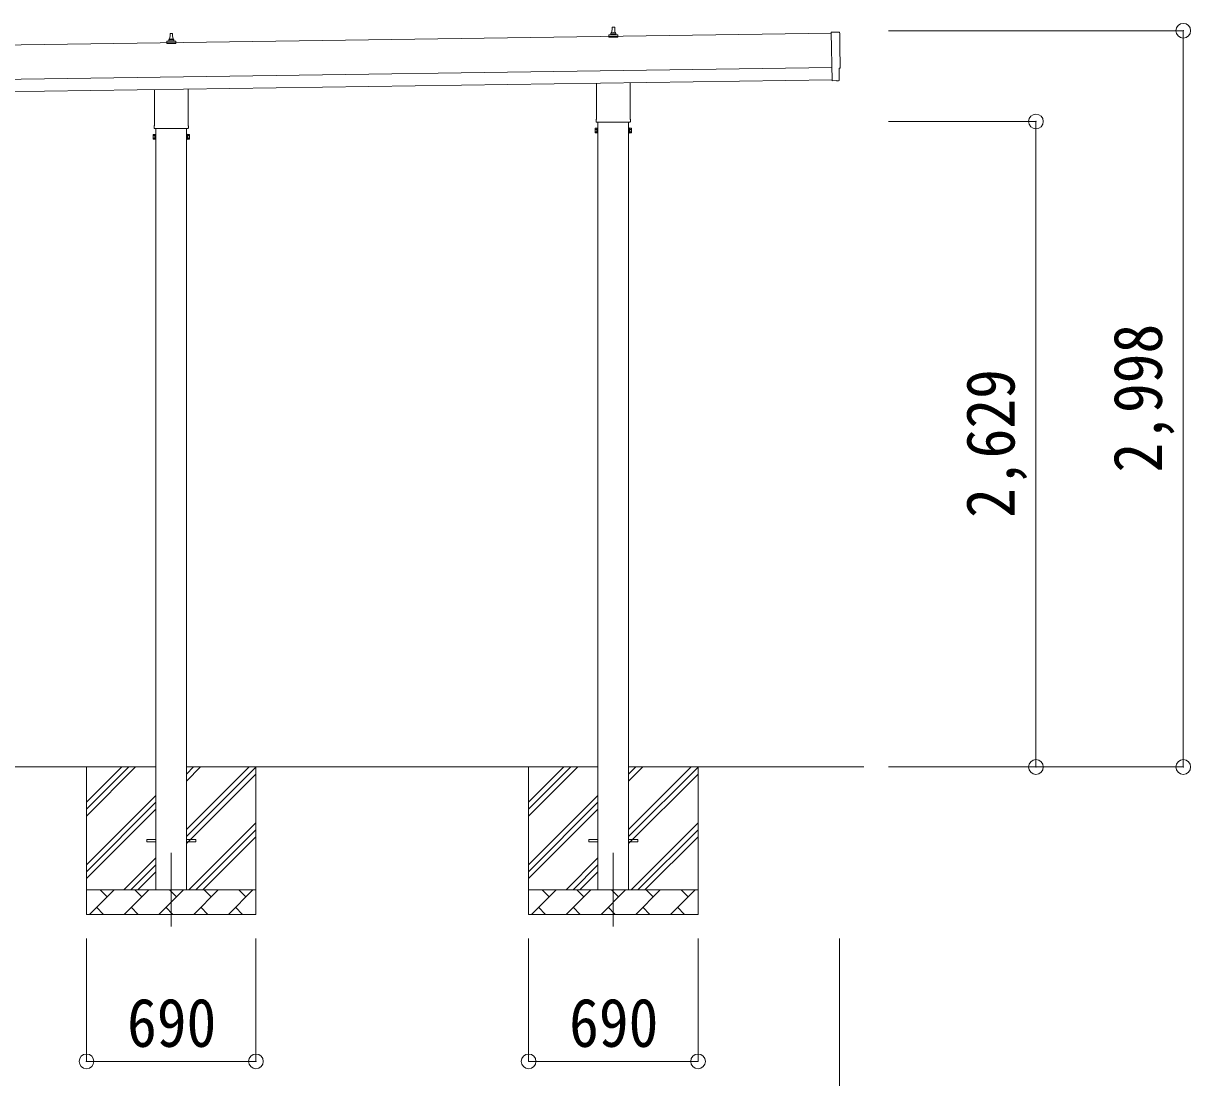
# Model space of a CAD drawing. Units: millimetres at full size, sheet at 1:60. Extents: x -16864 to 16864, y -11640 to 11640.
# Drawn here: x 8283 to 13036, y -8729 to -4436 of the extents above; entities that cross this region are included whole.
import ezdxf
from ezdxf.enums import TextEntityAlignment as Align

# ---------------------------------------------------------------- set-up
doc = ezdxf.new("R2010")
doc.units = ezdxf.units.MM
doc.header["$LTSCALE"] = 60
doc.header["$PDMODE"] = 32
doc.header["$PDSIZE"] = 60
doc.linetypes.add('CHAIN1', pattern=[8, 5, -1, 1, -1])
for name, color, linetype, lineweight in [('0-1_Defpoints', 7, 'CHAIN1', 9), ('0-2_TEXT1', 4, 'Continuous', 9), ('0-3_SHAPE', 7, 'Continuous', 9), ('0-8_TABLE1', 6, 'Continuous', 9)]:
    doc.layers.add(name, color=color, linetype=linetype, lineweight=lineweight)
doc.styles.add('ＭＳ ゴシック', font='')
doc.styles.get('ＭＳ ゴシック').set_extended_font_data('MS Gothic')

msp = doc.modelspace()

# ---------------------------------------------------------------- linework, layer by layer
at = {"layer": '0-1_Defpoints'}
for p, q in [((8885.56, -7813.9), (8885.56, -8162.9)), ((10685.56, -7813.9), (10685.56, -8162.9))]:
    msp.add_line(p, q, dxfattribs=at)
at = {"layer": '0-2_TEXT1'}
for p, q in [((10679.87, -4476.07), (10680.59, -4452.55)), ((10681.59, -4451.57), (10690.14, -4451.57)), ((10691.14, -4452.55), (10691.87, -4476.07)), ((11573.26, -4476.24), (6208.3, -4552.88)), ((8867.62, -4517.28), (8867.62, -4509.57)), ((8868, -4508.78), (8903.73, -4508.78)), ((8868.38, -4508.6), (8875.1, -4506.97)), ((8875.48, -4506.78), (8896.25, -4506.78)), ((8875.87, -4506), (8875.87, -4501.78)), ((8876.87, -4501.78), (8894.87, -4501.78)), ((8879.87, -4501.78), (8880.59, -4478.26)), ((8881.59, -4477.28), (8890.14, -4477.28)), ((8891.14, -4478.26), (8891.87, -4501.78)), ((8895.87, -4506), (8895.87, -4501.78)), ((8903.35, -4508.6), (8896.63, -4506.97)), ((8904.12, -4517.28), (8904.12, -4509.57)), ((10667.62, -4491.57), (10667.62, -4483.86)), ((10704.12, -4491.57), (10667.62, -4491.57)), ((10668, -4483.07), (10703.73, -4483.07)), ((10668.38, -4482.88), (10675.1, -4481.26)), ((10675.48, -4481.07), (10696.25, -4481.07)), ((10675.87, -4480.28), (10675.87, -4476.07)), ((10676.87, -4476.07), (10694.87, -4476.07)), ((10695.87, -4480.28), (10695.87, -4476.07)), ((10703.35, -4482.88), (10696.63, -4481.26)), ((10704.12, -4491.57), (10704.12, -4483.86)), ((11573.18, -4471.15), (11576.02, -4669.99)), ((11604.86, -4472.36), (11573.18, -4471.15)), ((8904.12, -4517.28), (8867.62, -4517.28)), ((6210.3, -4692.87), (11575.26, -4616.23)), ((6211.02, -4742.86), (11575.97, -4666.22)), ((8953.86, -4703.68), (8953.86, -4851.27)), ((10617.26, -4825.56), (10617.26, -4679.92)), ((10753.86, -4677.96), (10753.86, -4825.56)), ((11594.23, -4668.82), (11576.02, -4669.99)), ((11594.91, -4669.45), (11594.23, -4668.82)), ((11595.65, -4669.71), (11602.57, -4669.25)), ((8817.26, -4851.27), (8817.26, -4705.63)), ((10615.56, -4834.33), (10615.56, -4828.83)), ((10753.5, -4837.83), (10617.62, -4837.83)), ((10623.06, -4837.83), (10623.06, -7963.9)), ((10748.06, -7963.9), (10748.06, -4837.83)), ((10755.56, -4828.83), (10755.56, -4834.33)), ((8811.56, -4889.54), (8812.32, -4888.23)), ((8811.56, -4889.54), (8811.56, -4906.54)), ((8818.56, -4893.14), (8812.32, -4893.14)), ((8815.56, -4860.04), (8815.56, -4854.54)), ((8953.5, -4863.54), (8817.62, -4863.54)), ((8823.06, -4863.54), (8823.06, -7963.9)), ((8948.06, -7963.9), (8948.06, -4863.54)), ((8952.56, -4893.14), (8958.8, -4893.14)), ((8955.56, -4854.54), (8955.56, -4860.04)), ((8959.56, -4889.54), (8958.8, -4888.23)), ((8959.56, -4889.54), (8959.56, -4906.54)), ((10611.56, -4863.83), (10612.32, -4862.51)), ((10611.56, -4863.83), (10611.56, -4880.83)), ((10611.56, -4880.83), (10612.32, -4882.14)), ((10618.56, -4867.42), (10612.32, -4867.42)), ((10618.56, -4877.24), (10612.32, -4877.24)), ((10618.56, -4882.14), (10612.32, -4882.14)), ((10621.06, -4881.53), (10618.56, -4881.53)), ((10750.06, -4881.53), (10752.56, -4881.53)), ((10752.56, -4867.42), (10758.8, -4867.42)), ((10752.56, -4877.24), (10758.8, -4877.24)), ((10752.56, -4882.14), (10758.8, -4882.14)), ((10759.56, -4863.83), (10758.8, -4862.51)), ((10759.56, -4880.83), (10758.8, -4882.14)), ((10759.56, -4863.83), (10759.56, -4880.83)), ((8811.56, -4906.54), (8812.32, -4907.86)), ((8818.56, -4902.95), (8812.32, -4902.95)), ((8818.56, -4907.86), (8812.32, -4907.86)), ((8821.06, -4907.24), (8818.56, -4907.24)), ((8950.06, -4907.24), (8952.56, -4907.24)), ((8952.56, -4902.95), (8958.8, -4902.95)), ((8952.56, -4907.86), (8958.8, -4907.86)), ((8959.56, -4906.54), (8958.8, -4907.86)), ((8785.56, -7759.4), (8823.06, -7759.4)), ((8785.56, -7768.4), (8785.56, -7759.4)), ((8785.56, -7759.4), (8823.06, -7759.4)), ((8785.56, -7768.4), (8785.56, -7759.4)), ((8785.56, -7768.4), (8823.06, -7768.4)), ((8785.56, -7768.4), (8823.06, -7768.4)), ((8948.06, -7759.4), (8985.56, -7759.4)), ((8948.06, -7759.4), (8985.56, -7759.4)), ((8948.06, -7768.4), (8985.56, -7768.4)), ((8948.06, -7768.4), (8985.56, -7768.4)), ((8985.56, -7768.4), (8985.56, -7759.4)), ((8985.56, -7768.4), (8985.56, -7759.4)), ((10585.56, -7759.4), (10623.06, -7759.4)), ((10585.56, -7768.4), (10585.56, -7759.4)), ((10585.56, -7759.4), (10623.06, -7759.4)), ((10585.56, -7768.4), (10585.56, -7759.4)), ((10585.56, -7768.4), (10623.06, -7768.4)), ((10585.56, -7768.4), (10623.06, -7768.4)), ((10748.06, -7759.4), (10785.56, -7759.4)), ((10748.06, -7759.4), (10785.56, -7759.4)), ((10748.06, -7768.4), (10785.56, -7768.4)), ((10748.06, -7768.4), (10785.56, -7768.4)), ((10785.56, -7768.4), (10785.56, -7759.4)), ((10785.56, -7768.4), (10785.56, -7759.4))]:
    msp.add_line(p, q, dxfattribs=at)
for points in [[(11605.36, -4666.22), (11604.69, -4619.19), (11605.29, -4619.18)], [(8818.56, -4907.86), (8818.56, -4888.23), (8812.32, -4888.23)], [(8818.56, -4907.24), (8818.56, -4888.84), (8821.06, -4888.84)], [(8952.56, -4907.24), (8952.56, -4888.84), (8950.06, -4888.84)], [(8952.56, -4907.86), (8952.56, -4888.23), (8958.8, -4888.23)], [(10618.56, -4882.14), (10618.56, -4862.51), (10612.32, -4862.51)], [(10618.56, -4881.53), (10618.56, -4863.13), (10621.06, -4863.13)], [(10752.56, -4881.53), (10752.56, -4863.13), (10750.06, -4863.13)], [(10752.56, -4882.14), (10752.56, -4862.51), (10758.8, -4862.51)]]:
    msp.add_lwpolyline(points, dxfattribs=at)
for points in [[(8821.06, -4908.54), (8821.06, -4887.54), (8823.06, -4887.54), (8823.06, -4908.54)], [(8950.06, -4908.54), (8950.06, -4887.54), (8948.06, -4887.54), (8948.06, -4908.54)], [(10621.06, -4882.83), (10621.06, -4861.83), (10623.06, -4861.83), (10623.06, -4882.83)], [(10750.06, -4882.83), (10750.06, -4861.83), (10748.06, -4861.83), (10748.06, -4882.83)]]:
    msp.add_lwpolyline(points, close=True, dxfattribs=at)
for centre, radius, start, end in [((10681.59, -4452.57), 1, 90, 178.60509), ((10690.14, -4452.57), 1, 1.39491, 90), ((8868.62, -4509.57), 1, 103.62699, 180), ((8874.87, -4506), 1, 283.62699, 0), ((8879.95, -4502.42), 4.13, 90, 171.17633), ((8876.87, -4502.78), 1, 90, 180), ((8881.59, -4478.28), 1, 90, 178.60509), ((8889.2, -4501.78), 4.83, 133.60282, 180), ((8882.53, -4501.78), 4.83, 0, 46.39718), ((8890.14, -4478.28), 1, 1.39491, 90), ((8891.78, -4502.42), 4.13, 8.82367, 90), ((8894.87, -4502.78), 1, 0, 90), ((8896.87, -4506), 1, 180, 256.37301), ((8903.12, -4509.57), 1, 0, 76.37301), ((10668.62, -4483.86), 1, 103.62699, 180), ((10674.87, -4480.28), 1, 283.62699, 0), ((10679.95, -4476.7), 4.13, 90, 171.17633), ((10676.87, -4477.07), 1, 90, 180), ((10689.2, -4476.07), 4.83, 133.60282, 180), ((10682.53, -4476.07), 4.83, 0, 46.39718), ((10691.78, -4476.7), 4.13, 8.82367, 90), ((10694.87, -4477.07), 1, 0, 90), ((10696.87, -4480.28), 1, 180, 256.37301), ((10703.12, -4483.86), 1, 0, 76.37301), ((11595.59, -4668.71), 1, 227.3164, 273.81435), ((10619.56, -4828.83), 4, 125.09963, 180), ((10619.56, -4834.33), 4, 180, 194.47751), ((10619.56, -4834.33), 4, 194.47751, 241.04498), ((10751.56, -4834.33), 4, 298.95502, 345.52249), ((10751.56, -4828.83), 4, 0, 54.90037), ((10751.56, -4834.33), 4, 345.52249, 0), ((8815.9, -4890.68), 4.34, 145.61575, 214.38425), ((8827.8, -4898.04), 16.24, 162.41205, 197.58795), ((8819.56, -4854.54), 4, 125.09963, 180), ((8819.56, -4860.04), 4, 180, 194.47751), ((8819.56, -4860.04), 4, 194.47751, 241.04498), ((8951.56, -4860.04), 4, 298.95502, 345.52249), ((8951.56, -4854.54), 4, 0, 54.90037), ((8951.56, -4860.04), 4, 345.52249, 0), ((8955.21, -4890.68), 4.34, 325.61575, 34.38425), ((8943.32, -4898.04), 16.24, 342.41205, 17.58795), ((10615.9, -4864.97), 4.34, 145.61575, 214.38425), ((10627.8, -4872.33), 16.24, 162.41205, 197.58795), ((10615.9, -4879.69), 4.34, 145.61575, 214.38425), ((10755.21, -4864.97), 4.34, 325.61575, 34.38425), ((10743.32, -4872.33), 16.24, 342.41205, 17.58795), ((10755.21, -4879.69), 4.34, 325.61575, 34.38425), ((8815.9, -4905.4), 4.34, 145.61575, 214.38425), ((8955.21, -4905.4), 4.34, 325.61575, 34.38425)]:
    msp.add_arc(centre, radius, start, end, dxfattribs=at)
for centre, major_axis, ratio, start_param, end_param in [((11604.66, -4475.35), (3, -0.04), 0.99863, 6.2683889, 7.8016218), ((16371.04, -4477.69), (-4762.89, -68.04), 0.99863, 6.268406, 6.2977043), ((11605.23, -4614.78), (4.41, -0.06), 0.99863, 4.712389, 6.2976778), ((11602.36, -4666.25), (2.21, -2.04), 0.9974, 5.5252311, 7.0411395)]:
    msp.add_ellipse(centre, major_axis=major_axis, ratio=ratio, start_param=start_param, end_param=end_param, dxfattribs=at)
at = {"layer": '0-3_SHAPE'}
for p, q in [((8823.06, -7463.9), (7148.06, -7463.9)), ((8540.56, -7463.9), (8540.56, -8063.9)), ((8540.56, -7607.38), (8684.04, -7463.9)), ((8540.56, -7635.67), (8712.33, -7463.9)), ((8540.56, -7663.95), (8740.61, -7463.9)), ((10623.06, -7463.9), (8948.06, -7463.9)), ((8948.06, -7492.72), (8976.88, -7463.9)), ((8948.06, -7521.01), (9005.17, -7463.9)), ((8948.06, -7719), (9203.16, -7463.9)), ((8948.06, -7747.28), (9230.56, -7464.78)), ((8948.06, -7775.57), (9230.56, -7493.07)), ((9230.56, -7463.9), (9230.56, -8063.9)), ((10340.56, -7463.9), (10340.56, -8063.9)), ((10340.56, -7607.38), (10484.04, -7463.9)), ((10340.56, -7635.67), (10512.33, -7463.9)), ((10340.56, -7663.95), (10540.61, -7463.9)), ((11704.96, -7463.9), (10748.06, -7463.9)), ((10748.06, -7492.72), (10776.88, -7463.9)), ((10748.06, -7521.01), (10805.17, -7463.9)), ((10748.06, -7719), (11003.16, -7463.9)), ((10748.06, -7747.28), (11030.56, -7464.78)), ((10748.06, -7775.57), (11030.56, -7493.07)), ((11030.56, -7463.9), (11030.56, -8063.9)), ((8540.56, -7861.94), (8823.06, -7579.44)), ((10340.56, -7861.94), (10623.06, -7579.44)), ((8540.56, -7890.22), (8823.06, -7607.72)), ((8540.56, -7918.51), (8823.06, -7636.01)), ((10340.56, -7890.22), (10623.06, -7607.72)), ((10340.56, -7918.51), (10623.06, -7636.01)), ((8957.72, -7963.9), (9230.56, -7691.06)), ((10757.72, -7963.9), (11030.56, -7691.06)), ((8986, -7963.9), (9230.56, -7719.34)), ((10786, -7963.9), (11030.56, -7719.34)), ((9014.29, -7963.9), (9230.56, -7747.63)), ((10814.29, -7963.9), (11030.56, -7747.63)), ((8693.16, -7963.9), (8823.06, -7834)), ((10493.16, -7963.9), (10623.06, -7834)), ((8721.44, -7963.9), (8823.06, -7862.28)), ((10521.44, -7963.9), (10623.06, -7862.28)), ((8749.73, -7963.9), (8823.06, -7890.57)), ((10549.73, -7963.9), (10623.06, -7890.57)), ((8540.56, -7963.9), (9230.56, -7963.9)), ((8552.72, -8063.9), (8652.72, -7963.9)), ((8624.16, -7992.45), (8595.61, -7963.9)), ((8694.14, -8063.9), (8794.14, -7963.9)), ((8765.58, -7992.45), (8737.03, -7963.9)), ((8835.56, -8063.9), (8935.56, -7963.9)), ((8907.01, -7992.45), (8878.45, -7963.9)), ((8976.98, -8063.9), (9076.98, -7963.9)), ((9048.43, -7992.45), (9019.87, -7963.9)), ((9118.4, -8063.9), (9218.4, -7963.9)), ((9189.85, -7992.45), (9161.3, -7963.9)), ((10340.56, -7963.9), (11030.56, -7963.9)), ((10352.72, -8063.9), (10452.72, -7963.9)), ((10424.16, -7992.45), (10395.61, -7963.9)), ((10494.14, -8063.9), (10594.14, -7963.9)), ((10565.58, -7992.45), (10537.03, -7963.9)), ((10635.56, -8063.9), (10735.56, -7963.9)), ((10707.01, -7992.45), (10678.45, -7963.9)), ((10776.98, -8063.9), (10876.98, -7963.9)), ((10848.43, -7992.45), (10819.87, -7963.9)), ((10918.4, -8063.9), (11018.4, -7963.9)), ((10989.85, -7992.45), (10961.3, -7963.9)), ((9230.56, -8063.9), (8540.56, -8063.9)), ((8581.27, -8035.35), (8609.82, -8063.9)), ((8722.69, -8035.35), (8751.24, -8063.9)), ((8864.11, -8035.35), (8892.67, -8063.9)), ((9005.53, -8035.35), (9034.09, -8063.9)), ((9146.96, -8035.35), (9175.51, -8063.9)), ((11030.56, -8063.9), (10340.56, -8063.9)), ((10381.27, -8035.35), (10409.82, -8063.9)), ((10522.69, -8035.35), (10551.24, -8063.9)), ((10664.11, -8035.35), (10692.67, -8063.9)), ((10805.53, -8035.35), (10834.09, -8063.9)), ((10946.96, -8035.35), (10975.51, -8063.9))]:
    msp.add_line(p, q, dxfattribs=at)
at = {"layer": '0-8_TABLE1'}
for p, q in [((13006.27, -4465.79), (11806.27, -4465.79)), ((13006.27, -7463.9), (13006.27, -4465.79)), ((12406.27, -4835.33), (11806.27, -4835.33)), ((12406.27, -4835.33), (12406.27, -7463.9)), ((13006.27, -7463.9), (11806.27, -7463.9)), ((8540.56, -8662.9), (8540.56, -8162.9)), ((9230.56, -8662.9), (9230.56, -8162.9)), ((10340.56, -8662.9), (10340.56, -8162.9)), ((11030.56, -8662.9), (11030.56, -8162.9)), ((11605.96, -9364.9), (11605.96, -8162.9)), ((8540.56, -8662.9), (9230.56, -8662.9)), ((10340.56, -8662.9), (11030.56, -8662.9))]:
    msp.add_line(p, q, dxfattribs=at)
for p in [(13006.27, -4465.79), (12406.27, -4835.33), (12406.27, -7463.9), (13006.27, -7463.9), (8540.56, -8662.9), (9230.56, -8662.9), (10340.56, -8662.9), (11030.56, -8662.9)]:
    msp.add_point(p, dxfattribs=at)

# ---------------------------------------------------------------- texts
at = {"layer": '0-8_TABLE1', "color": 7, "style": 'ＭＳ ゴシック', "width": 0.9}
for s, p in [('2,998', (12978.77, -6264.85)), ('2,629', (12378.77, -6449.61))]:
    msp.add_text(s, height=197.9, rotation=90, dxfattribs=at).set_placement(p, align=Align.BOTTOM_LEFT)
for p in [(8705.56, -8662.9), (10505.56, -8662.9)]:
    msp.add_text('690', height=197.9, dxfattribs=at).set_placement(p, align=Align.BOTTOM_LEFT)

doc.saveas('drawing.dxf')
